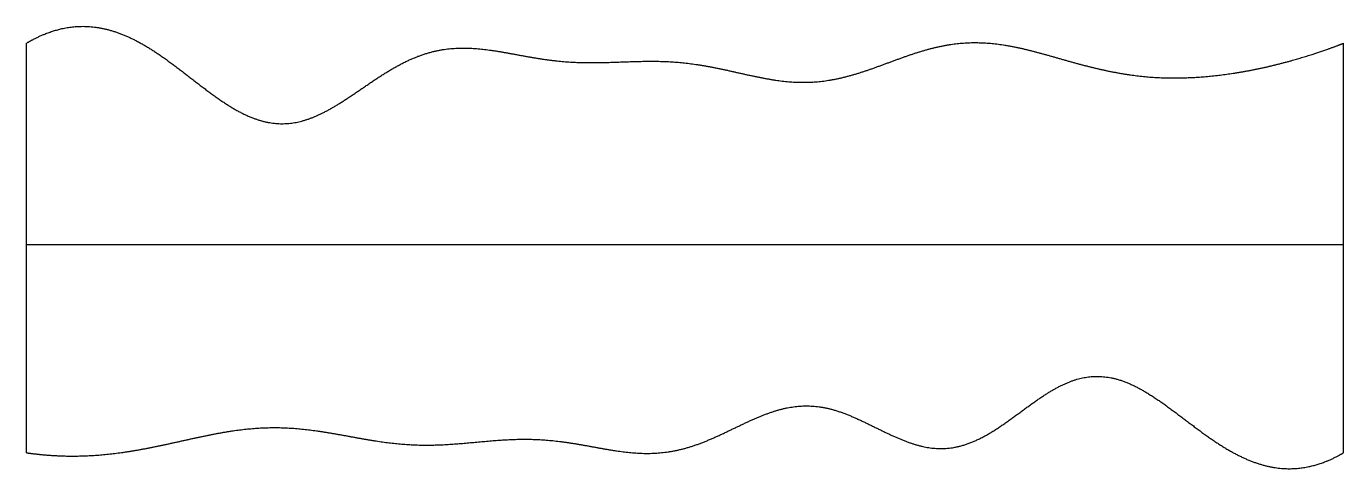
# Model space of a CAD drawing. Header units: millimetres. Extents: x 0 to 10, y -0.2 to 3.2.
import ezdxf

# ---------------------------------------------------------------- set-up
doc = ezdxf.new("R2010")
doc.units = ezdxf.units.MM
doc.layers.get('0').update_dxf_attribs({"linetype": 'CONTINUOUS'})

msp = doc.modelspace()

# ---------------------------------------------------------------- linework, layer by layer
for points in [[(0, 3.055), (0.042, 3.08), (0.125, 3.123), (0.249, 3.171), (0.412, 3.198), (0.615, 3.173), (0.815, 3.095), (1.013, 2.973), (1.209, 2.822), (1.403, 2.668), (1.595, 2.535), (1.786, 2.45), (1.977, 2.428), (2.167, 2.475), (2.357, 2.578), (2.549, 2.712), (2.743, 2.847), (2.94, 2.954), (3.139, 3.015), (3.34, 3.027), (3.544, 3.004), (3.748, 2.963), (3.953, 2.926), (4.157, 2.906), (4.36, 2.906), (4.562, 2.915), (4.765, 2.922), (4.967, 2.914), (5.169, 2.884), (5.372, 2.839), (5.574, 2.791), (5.776, 2.757), (5.978, 2.752), (6.178, 2.783), (6.378, 2.844), (6.577, 2.92), (6.776, 2.994), (6.976, 3.047), (7.176, 3.068), (7.378, 3.055), (7.58, 3.014), (7.782, 2.957), (7.985, 2.897), (8.189, 2.846), (8.391, 2.809), (8.594, 2.79), (8.796, 2.789), (8.998, 2.803), (9.2, 2.83), (9.401, 2.869), (9.601, 2.92), (9.761, 2.969), (9.881, 3.01), (9.96, 3.04), (10, 3.055)], [(0, -0.055), (0, 0.069), (0, 0.318), (0, 0.691), (0, 1.189), (0, 1.811), (0, 2.309), (0, 2.682), (0, 2.931), (0, 3.055)], [(10, -0.055), (10, 0.069), (10, 0.318), (10, 0.691), (10, 1.189), (10, 1.811), (10, 2.309), (10, 2.682), (10, 2.931), (10, 3.055)], [(0, 1.527), (0.4, 1.527), (1.2, 1.527), (2.4, 1.527), (4, 1.527), (6, 1.527), (7.6, 1.527), (8.8, 1.527), (9.6, 1.527), (10, 1.527)], [(0, -0.055), (0.041, -0.061), (0.122, -0.071), (0.244, -0.081), (0.406, -0.084), (0.609, -0.071), (0.812, -0.043), (1.014, -0.003), (1.216, 0.043), (1.418, 0.088), (1.62, 0.123), (1.822, 0.14), (2.024, 0.136), (2.227, 0.111), (2.429, 0.074), (2.631, 0.035), (2.833, 0.008), (3.035, -0.002), (3.238, 0.008), (3.44, 0.028), (3.643, 0.047), (3.846, 0.052), (4.05, 0.035), (4.254, 0), (4.457, -0.041), (4.66, -0.067), (4.862, -0.06), (5.063, -0.012), (5.262, 0.074), (5.461, 0.176), (5.659, 0.264), (5.858, 0.312), (6.057, 0.302), (6.256, 0.233), (6.456, 0.131), (6.656, 0.031), (6.854, -0.033), (7.051, -0.031), (7.246, 0.043), (7.439, 0.17), (7.631, 0.319), (7.822, 0.451), (8.013, 0.53), (8.205, 0.537), (8.399, 0.472), (8.593, 0.351), (8.79, 0.2), (8.988, 0.048), (9.187, -0.079), (9.388, -0.162), (9.59, -0.191), (9.753, -0.167), (9.876, -0.122), (9.959, -0.079), (10, -0.055)]]:
    msp.add_open_spline(points, degree=5)

doc.saveas('drawing.dxf')
